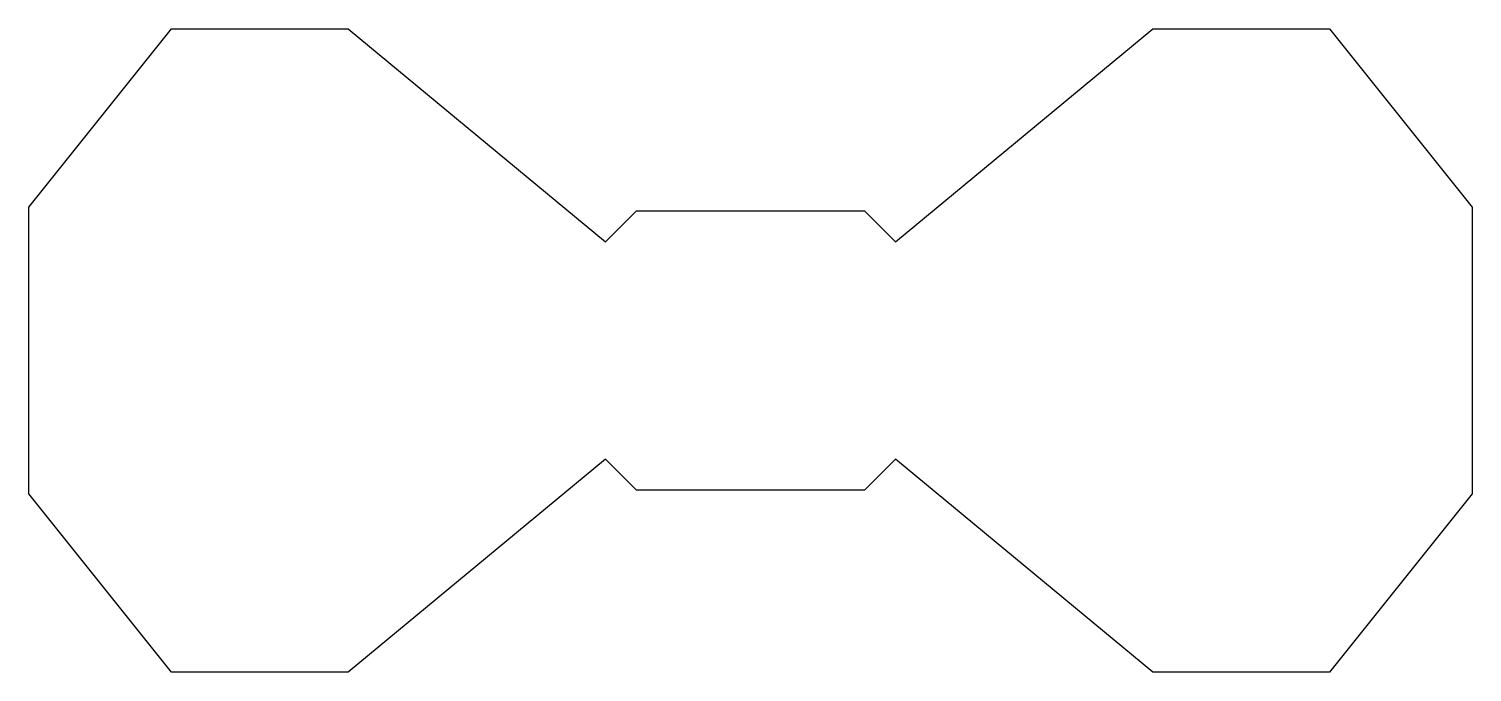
# Model space of a CAD drawing. Header units: millimetres. Extents: x -63 to 63, y -28 to 28.
import ezdxf

# ---------------------------------------------------------------- set-up
doc = ezdxf.new("R2010")
doc.units = ezdxf.units.MM
doc.layers.get('0').update_dxf_attribs({"linetype": 'CONTINUOUS'})

msp = doc.modelspace()

# ---------------------------------------------------------------- linework, layer by layer
msp.add_lwpolyline([(-35.11, 28.08), (-12.67, 9.48), (-9.95, 12.2), (9.95, 12.2), (12.67, 9.48), (35.11, 28.08), (50.56, 28.08), (63, 12.52), (63, -12.52), (50.56, -28.08), (35.11, -28.08), (12.67, -9.48), (9.95, -12.2), (-9.95, -12.2), (-12.67, -9.48), (-35.11, -28.08), (-50.56, -28.08), (-63, -12.52), (-63, 12.52), (-50.56, 28.08)], close=True)

doc.saveas('drawing.dxf')
